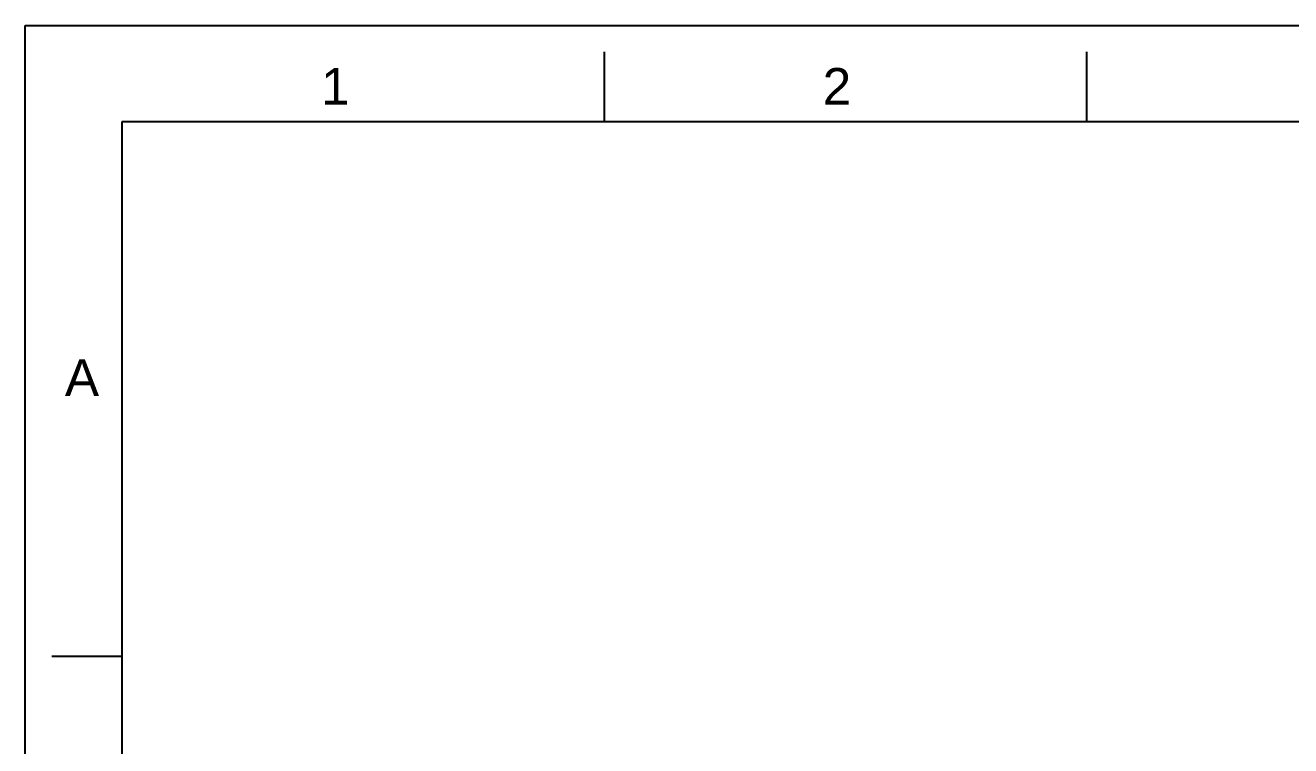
# Model space of a CAD drawing. Extents: x 10274 to 11115, y -16168 to -15573.
# Drawn here: x 10274.5 to 10537, y -15722.7 to -15573.3 of the extents above; entities that cross this region are included whole.
import ezdxf

# ---------------------------------------------------------------- set-up
doc = ezdxf.new("R2010")
doc.units = 0
doc.header["$MEASUREMENT"] = 0
doc.layers.add('FORM', color=7, linetype='CONTINUOUS')
doc.styles.get("Standard").update_dxf_attribs({"font": 'arial.ttf'})

msp = doc.modelspace()

# ---------------------------------------------------------------- linework, layer by layer
at = {"layer": 'FORM', "color": 7, "linetype": 'Continuous'}
for p, q in [((10274.49, -16167.98), (10274.49, -15573.28)), ((10274.49, -15573.28), (11115.49, -15573.28)), ((10394.63, -15593.3), (10394.63, -15578.75)), ((10494.75, -15593.3), (10494.75, -15578.75)), ((10294.51, -15593.3), (10294.51, -16147.96)), ((11095.47, -15593.3), (10294.51, -15593.3)), ((10294.51, -15704.23), (10279.96, -15704.23))]:
    msp.add_line(p, q, dxfattribs=at)

# ---------------------------------------------------------------- texts
at = {"layer": 'FORM', "color": 7, "linetype": 'Continuous', "char_height": 7.63, "attachment_point": 5}
for s, insert in [('1', (10338.8, -15585.95)), ('2', (10442.88, -15585.95))]:
    msp.add_mtext_dynamic_manual_height_columns(s, width=50.0595, gutter_width=12.51, heights=[0], dxfattribs=dict(at, insert=insert))
at = {"layer": 'FORM', "insert": (10286.25, -15646.36), "char_height": 7.63, "attachment_point": 5}
msp.add_mtext_dynamic_manual_height_columns('A', width=10.0119, gutter_width=12.51, heights=[0], dxfattribs=at)

doc.saveas('drawing.dxf')
